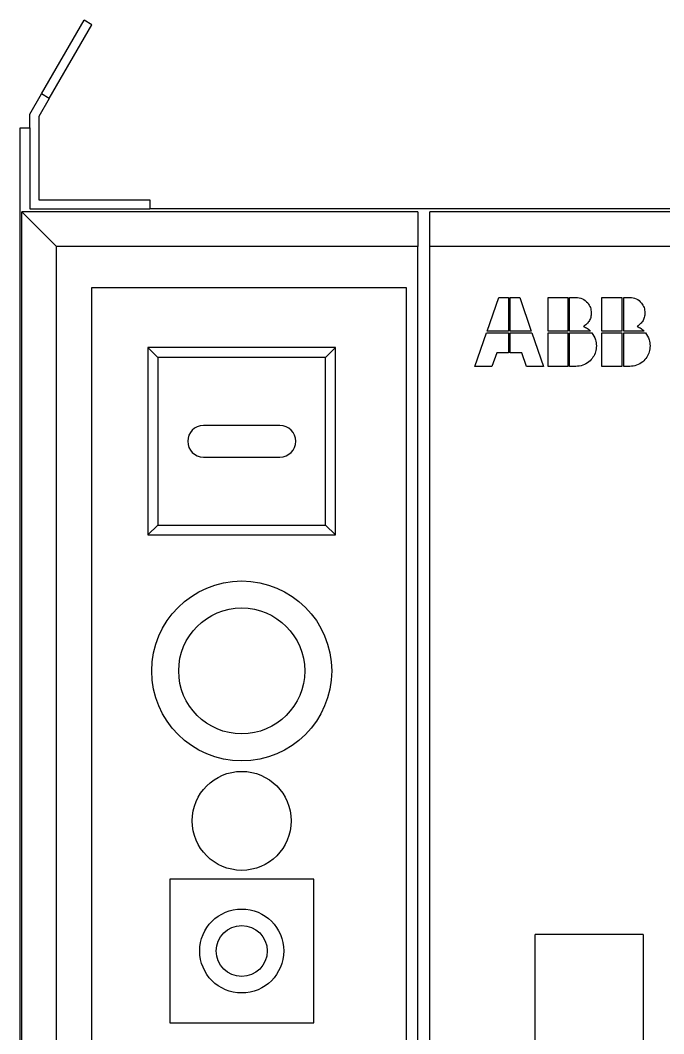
# Model space of a CAD drawing. Header units: millimetres. Extents: x -13464 to 9471, y -517 to 17126.
# Drawn here: x -10393.6 to -10179.2, y 4549.2 to 4887.2 of the extents above; entities that cross this region are included whole.
import ezdxf

# ---------------------------------------------------------------- set-up
doc = ezdxf.new("R2010")
doc.units = ezdxf.units.MM

msp = doc.modelspace()

# ---------------------------------------------------------------- linework, layer by layer
at = {"color": 7, "linetype": 'Continuous', "lineweight": 25}
for p, q in [((-10386.55, 4862.64), (-10372.36, 4887.21)), ((-10383.95, 4861.14), (-10369.76, 4885.71)), ((-10369.76, 4885.71), (-10372.36, 4887.21)), ((-10390.43, 4855.9), (-10386.55, 4862.64)), ((-10383.95, 4861.14), (-10387.43, 4855.1)), ((-10383.95, 4861.14), (-10386.55, 4862.64)), ((-10390.43, 4851.3), (-10390.43, 4855.9)), ((-10387.43, 4855.1), (-10387.43, 4827.3)), ((-10393.63, 4851.3), (-10390.43, 4851.3)), ((-10393.63, 3997.3), (-10393.63, 4851.3)), ((-10390.43, 4851.3), (-10390.43, 4824.3)), ((-10387.43, 4827.3), (-10350.43, 4827.3)), ((-10350.43, 4827.3), (-10350.43, 4824.3)), ((-10390.43, 4824.3), (-10350.43, 4824.3)), ((-9736.83, 4824.3), (-10350.43, 4824.3)), ((-10393.13, 4184.3), (-10393.13, 4823.3)), ((-10381.59, 4811.76), (-10393.13, 4823.3)), ((-10261.13, 4823.3), (-10393.13, 4823.3)), ((-10261.13, 4823.3), (-10261.13, 4811.76)), ((-9694.13, 4823.3), (-10257.13, 4823.3)), ((-10257.13, 4811.76), (-10257.13, 4823.3)), ((-10381.59, 4184.3), (-10381.59, 4811.76)), ((-10261.13, 4811.76), (-10381.59, 4811.76)), ((-10261.13, 4184.3), (-10261.13, 4811.76)), ((-10257.13, 4184.3), (-10257.13, 4811.76)), ((-9694.13, 4811.76), (-10257.13, 4811.76)), ((-10264.93, 4798.03), (-10369.93, 4798.03)), ((-10369.93, 4798.03), (-10369.93, 4198.03)), ((-10264.93, 4198.03), (-10264.93, 4798.03)), ((-10238.05, 4783.57), (-10234.13, 4794.79)), ((-10234.13, 4794.79), (-10230.91, 4794.79)), ((-10230.91, 4794.79), (-10230.91, 4783.57)), ((-10230.32, 4794.79), (-10227.16, 4794.79)), ((-10230.32, 4783.57), (-10230.32, 4794.79)), ((-10227.16, 4794.79), (-10223.31, 4783.57)), ((-10217.64, 4783.57), (-10217.64, 4794.79)), ((-10217.64, 4794.79), (-10211.12, 4794.79)), ((-10211.12, 4794.79), (-10211.12, 4783.57)), ((-10210.53, 4783.57), (-10210.53, 4794.79)), ((-10210.53, 4794.79), (-10208.49, 4794.79)), ((-10199.77, 4783.57), (-10199.77, 4794.79)), ((-10199.77, 4794.79), (-10193.11, 4794.79)), ((-10193.11, 4794.79), (-10193.11, 4783.57)), ((-10192.51, 4794.79), (-10190.51, 4794.79)), ((-10192.51, 4783.57), (-10192.51, 4794.79)), ((-10242.13, 4771.76), (-10238.21, 4782.98)), ((-10238.21, 4782.98), (-10230.91, 4782.98)), ((-10230.91, 4783.57), (-10238.05, 4783.57)), ((-10230.91, 4782.98), (-10230.91, 4776.35)), ((-10223.31, 4783.57), (-10230.32, 4783.57)), ((-10230.32, 4782.98), (-10223.11, 4782.98)), ((-10230.32, 4776.35), (-10230.32, 4782.98)), ((-10223.11, 4782.98), (-10219.23, 4771.76)), ((-10211.12, 4783.57), (-10217.64, 4783.57)), ((-10217.64, 4771.76), (-10217.64, 4782.98)), ((-10217.64, 4782.98), (-10211.12, 4782.98)), ((-10211.12, 4782.98), (-10211.12, 4771.76)), ((-10203.57, 4783.57), (-10210.53, 4783.57)), ((-10210.53, 4771.76), (-10210.53, 4782.98)), ((-10210.53, 4782.98), (-10203.16, 4782.98)), ((-10193.11, 4783.57), (-10199.77, 4783.57)), ((-10199.77, 4771.76), (-10199.77, 4782.98)), ((-10199.77, 4782.98), (-10193.11, 4782.98)), ((-10193.11, 4782.98), (-10193.11, 4771.76)), ((-10185.71, 4783.57), (-10192.51, 4783.57)), ((-10192.51, 4782.98), (-10185.26, 4782.98)), ((-10192.51, 4771.76), (-10192.51, 4782.98)), ((-10347.82, 4774.79), (-10351.08, 4778.05)), ((-10351.08, 4778.05), (-10351.08, 4715.55)), ((-10288.58, 4778.05), (-10351.08, 4778.05)), ((-10291.85, 4774.79), (-10288.58, 4778.05)), ((-10288.58, 4715.55), (-10288.58, 4778.05)), ((-10234.8, 4776.35), (-10236.42, 4771.76)), ((-10230.91, 4776.35), (-10234.8, 4776.35)), ((-10226.47, 4776.35), (-10230.32, 4776.35)), ((-10224.9, 4771.76), (-10226.47, 4776.35)), ((-10347.82, 4774.79), (-10347.82, 4718.82)), ((-10291.85, 4774.79), (-10347.82, 4774.79)), ((-10291.85, 4718.82), (-10291.85, 4774.79)), ((-10236.42, 4771.76), (-10242.13, 4771.76)), ((-10219.23, 4771.76), (-10224.9, 4771.76)), ((-10211.12, 4771.76), (-10217.64, 4771.76)), ((-10208.49, 4771.76), (-10210.53, 4771.76)), ((-10193.11, 4771.76), (-10199.77, 4771.76)), ((-10190.51, 4771.76), (-10192.51, 4771.76)), ((-10307.08, 4752.05), (-10332.58, 4752.05)), ((-10332.58, 4741.55), (-10307.08, 4741.55)), ((-10347.82, 4718.82), (-10351.08, 4715.55)), ((-10347.82, 4718.82), (-10291.85, 4718.82)), ((-10291.85, 4718.82), (-10288.58, 4715.55)), ((-10351.08, 4715.55), (-10288.58, 4715.55)), ((-10295.83, 4600.8), (-10343.83, 4600.8)), ((-10343.83, 4600.8), (-10343.83, 4552.8)), ((-10295.83, 4552.8), (-10295.83, 4600.8)), ((-10185.98, 4582.3), (-10221.98, 4582.3)), ((-10221.98, 4545.61), (-10221.98, 4582.3)), ((-10185.98, 4582.3), (-10185.98, 4545.61)), ((-10343.83, 4552.8), (-10295.83, 4552.8))]:
    msp.add_line(p, q, dxfattribs=at)
for centre, radius in [((-10319.83, 4670.2), 30), ((-10319.83, 4670.2), 21), ((-10319.83, 4620.2), 16.5), ((-10319.83, 4576.8), 14), ((-10319.83, 4576.8), 8.5)]:
    msp.add_circle(centre, radius, dxfattribs=at)
for centre, start, end in [((-10332.58, 4746.8), 90, 270), ((-10307.08, 4746.8), 270, 90)]:
    msp.add_arc(centre, 5.25, start, end, dxfattribs=at)
for points, knots in [([(-10208.49, 4794.79), (-10207.72, 4794.7), (-10206.2, 4794.52), (-10204.52, 4793.11), (-10203.47, 4791.43), (-10203.37, 4790.23), (-10203.31, 4789.63)], [0, 0, 0, 0, 0.279503, 0.559249, 0.779572, 1, 1, 1, 1]), ([(-10190.51, 4794.79), (-10189.76, 4794.7), (-10188.25, 4794.51), (-10186.61, 4793.09), (-10185.6, 4791.41), (-10185.5, 4790.22), (-10185.45, 4789.63)], [0, 0, 0, 0, 0.279401, 0.559167, 0.779499, 1, 1, 1, 1]), ([(-10203.31, 4789.63), (-10203.34, 4789.12), (-10203.41, 4788.09), (-10204.02, 4786.77), (-10204.91, 4785.78), (-10205.59, 4785.35), (-10205.93, 4785.13)], [0, 0, 0, 0, 0.280028, 0.559661, 0.779752, 1, 1, 1, 1]), ([(-10185.45, 4789.63), (-10185.48, 4789.12), (-10185.54, 4788.09), (-10186.16, 4786.77), (-10187.04, 4785.78), (-10187.72, 4785.35), (-10188.07, 4785.13)], [0, 0, 0, 0, 0.280028, 0.559661, 0.779752, 1, 1, 1, 1]), ([(-10205.93, 4785.13), (-10205.45, 4784.91), (-10204.58, 4784.5), (-10203.88, 4783.85), (-10203.57, 4783.57)], [0, 0, 0, 0, 0.55981, 1, 1, 1, 1]), ([(-10203.16, 4782.98), (-10202.65, 4782.24), (-10201.75, 4780.91), (-10201.64, 4779.31), (-10201.59, 4778.61)], [0, 0, 0, 0, 0.559319, 1, 1, 1, 1]), ([(-10188.07, 4785.13), (-10187.58, 4784.91), (-10186.72, 4784.5), (-10186.02, 4783.85), (-10185.71, 4783.57)], [0, 0, 0, 0, 0.5597985, 1, 1, 1, 1]), ([(-10185.26, 4782.98), (-10184.77, 4782.23), (-10183.88, 4780.9), (-10183.77, 4779.31), (-10183.73, 4778.61)], [0, 0, 0, 0, 0.559257, 1, 1, 1, 1]), ([(-10201.59, 4778.61), (-10201.64, 4777.94), (-10201.74, 4776.59), (-10202.67, 4774.75), (-10204.12, 4773.18), (-10206.1, 4771.96), (-10207.69, 4771.83), (-10208.49, 4771.76)], [0, 0, 0, 0, 0.18676, 0.373462, 0.560394, 0.780175, 1, 1, 1, 1]), ([(-10183.73, 4778.61), (-10183.78, 4777.94), (-10183.88, 4776.61), (-10184.77, 4774.77), (-10186.19, 4773.2), (-10188.14, 4771.97), (-10189.72, 4771.83), (-10190.51, 4771.76)], [0, 0, 0, 0, 0.186827, 0.373548, 0.560457, 0.780206, 1, 1, 1, 1])]:
    msp.add_open_spline(points, degree=3, knots=knots, dxfattribs=at)

doc.saveas('drawing.dxf')
